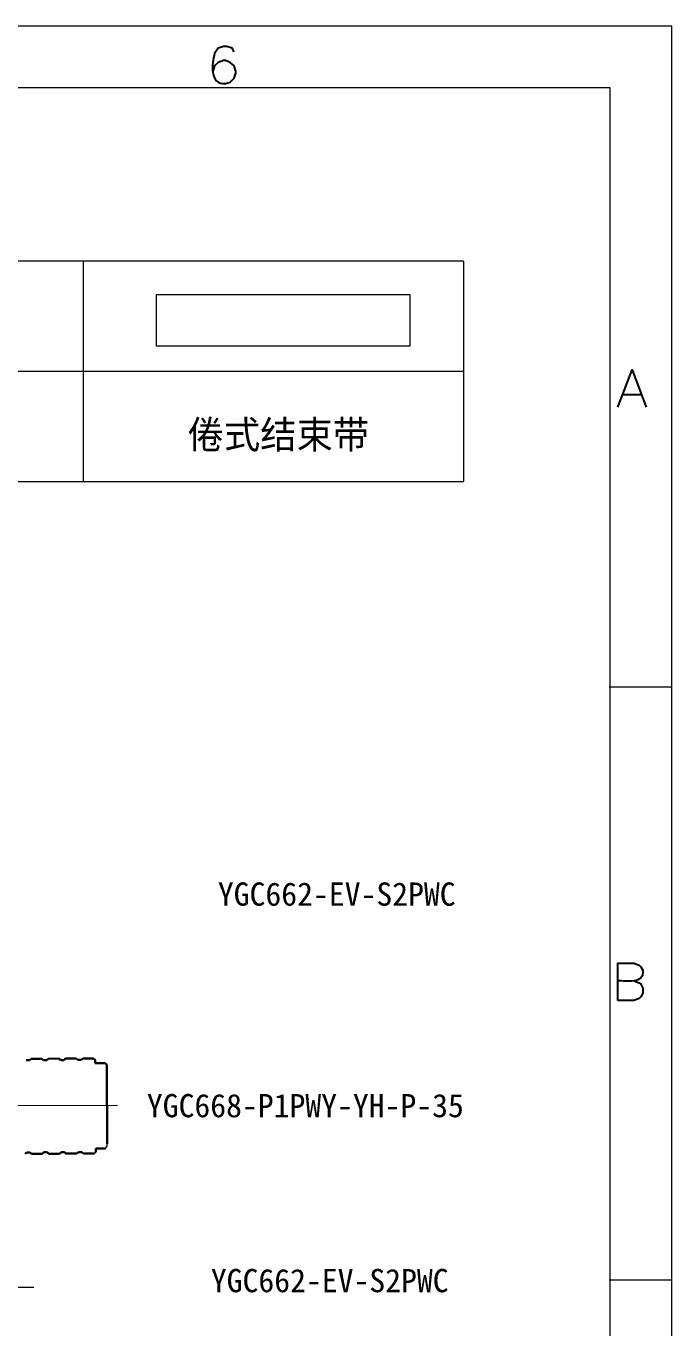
# Model space of a CAD drawing. Extents: x -5608 to -3197, y -2048 to 96.
# Drawn here: x -3635.1 to -3531.2, y -926.3 to -716.5 of the extents above; entities that cross this region are included whole.
import ezdxf

# ---------------------------------------------------------------- set-up
doc = ezdxf.new("R2010")
doc.units = 0
doc.header["$LTSCALE"] = 25.4
doc.header["$MEASUREMENT"] = 0
doc.linetypes.add('CENTER2', pattern=[28.575, 19.05, -3.175, 3.175, -3.175])
doc.linetypes.add('JIS_02_2.0', pattern=[3, 2, -1])
doc.layers.get('0').update_dxf_attribs({"linetype": 'CONTINUOUS'})
for name, color, linetype, lineweight in [('1轮廓实线', 7, 'CONTINUOUS', 30), ('中心线', 1, 'CENTER2', 13), ('标注层', 7, 'CONTINUOUS', 13), ('粗实线', 7, 'CONTINUOUS', 30), ('细线', 4, 'CONTINUOUS', 13)]:
    doc.layers.add(name, color=color, linetype=linetype, lineweight=lineweight)
doc.layers.add('5中心线层', color=1, linetype='CONTINUOUS')
doc.layers.add('7文字层', color=3, linetype='CONTINUOUS')

msp = doc.modelspace()

# ---------------------------------------------------------------- linework, layer by layer
at = {"color": 0, "lineweight": 0}
msp.add_lwpolyline([(-3541.09, -1300.56), (-3541.09, -726.44), (-4321.36, -726.44), (-4321.36, -1300.56)], close=True, dxfattribs=at)
for points in [[(-3541.28, -822.97), (-3531.15, -822.97)], [(-3541.28, -918.51), (-3531.15, -918.51)]]:
    msp.add_lwpolyline(points, dxfattribs=at)
at = {"layer": '1轮廓实线', "color": 0, "linetype": 'JIS_02_2.0', "lineweight": 15}
for p, q in [((-3614.18, -759.82), (-3614.18, -768.02)), ((-3573.27, -759.82), (-3614.18, -759.82)), ((-3573.27, -768.02), (-3573.27, -759.82)), ((-3614.18, -768.02), (-3573.27, -768.02))]:
    msp.add_line(p, q, dxfattribs=at)
at = {"layer": '5中心线层', "color": 1, "lineweight": 0}
msp.add_lwpolyline([(-4371.27, -716.5), (-4371.27, -1310.5), (-3531.15, -1310.5), (-3531.15, -716.5)], close=True, dxfattribs=at)
at = {"layer": '7文字层'}
for points in [[(-3601.62, -720.64), (-3601.93, -720.08), (-3602.79, -719.77), (-3603.35, -719.77), (-3604.21, -720.08), (-3604.77, -720.95), (-3604.86, -721.26), (-3604.95, -721.6), (-3605.02, -721.98), (-3605.07, -722.38), (-3605.11, -722.79), (-3605.12, -723.2), (-3605.1, -723.61), (-3605.05, -724.01), (-3604.97, -724.39), (-3604.84, -724.74), (-3604.67, -725.05), (-3604.46, -725.32), (-3604.19, -725.53), (-3603.87, -725.68), (-3603.49, -725.76), (-3603.04, -725.76), (-3602.24, -725.52), (-3601.62, -724.9), (-3601.37, -724.1), (-3601.37, -723.79), (-3601.62, -722.92), (-3602.24, -722.37), (-3603.04, -722.06), (-3603.35, -722.06), (-3604.21, -722.37), (-3604.77, -722.92), (-3605.08, -723.79)], [(-3539.86, -777.89), (-3537.57, -771.9), (-3535.29, -777.89)], [(-3539, -775.85), (-3536.15, -775.85)], [(-3539.86, -873.49), (-3539.86, -867.5), (-3537.27, -867.5), (-3536.4, -867.81), (-3536.15, -868.06), (-3535.85, -868.61), (-3535.83, -869.02), (-3535.89, -869.36), (-3536, -869.64), (-3536.17, -869.86), (-3536.39, -870.04), (-3536.64, -870.18), (-3536.93, -870.28), (-3537.25, -870.35), (-3537.58, -870.39), (-3537.92, -870.41), (-3538.27, -870.41), (-3538.62, -870.4), (-3538.96, -870.38), (-3539.29, -870.36), (-3539.59, -870.35), (-3539.86, -870.34)], [(-3537.27, -870.34), (-3536.4, -870.65), (-3536.15, -870.9), (-3535.85, -871.52), (-3535.85, -872.32), (-3536.15, -872.94), (-3536.4, -873.18), (-3537.27, -873.49), (-3539.86, -873.49)]]:
    msp.add_lwpolyline(points, dxfattribs=at)
at = {"layer": '中心线', "ltscale": 0.3}
for p, q in [((-3620.42, -890.48), (-3668.25, -890.35)), ((-3633.89, -919.75), (-3687.92, -919.87))]:
    msp.add_line(p, q, dxfattribs=at)
at = {"layer": '粗实线'}
for p, q in [((-3634.58, -883.13), (-3635.11, -883.13)), ((-3634.32, -882.9), (-3634.57, -883.13)), ((-3634.32, -882.9), (-3632.59, -882.89)), ((-3632.35, -883.12), (-3632.59, -882.89)), ((-3631.8, -883.11), (-3632.33, -883.12)), ((-3631.54, -882.89), (-3631.78, -883.11)), ((-3631.54, -882.89), (-3629.81, -882.88)), ((-3629.56, -883.1), (-3629.81, -882.88)), ((-3629.02, -883.1), (-3629.54, -883.1)), ((-3628.76, -882.87), (-3629, -883.1)), ((-3628.76, -882.87), (-3627.03, -882.86)), ((-3626.78, -883.08), (-3627.03, -882.86)), ((-3626.24, -883.08), (-3626.76, -883.08)), ((-3625.98, -882.85), (-3626.22, -883.08)), ((-3625.98, -882.85), (-3624.24, -882.84)), ((-3624.24, -882.84), (-3624, -883.07)), ((-3623.98, -883.07), (-3623.98, -883.62)), ((-3622.4, -883.61), (-3623.98, -883.62)), ((-3622.4, -883.61), (-3622.14, -883.87)), ((-3622.14, -883.87), (-3622.13, -884.4)), ((-3622.13, -884.4), (-3622.06, -896.58)), ((-3623.9, -897.37), (-3622.32, -897.37)), ((-3623.9, -897.37), (-3623.89, -897.93)), ((-3635.28, -898.22), (-3635.04, -897.99)), ((-3635.02, -897.99), (-3634.5, -897.99)), ((-3634.48, -897.99), (-3634.23, -898.21)), ((-3632.5, -898.2), (-3634.23, -898.21)), ((-3632.5, -898.2), (-3632.26, -897.97)), ((-3632.24, -897.97), (-3631.72, -897.97)), ((-3631.7, -897.97), (-3631.45, -898.2)), ((-3629.72, -898.19), (-3631.45, -898.2)), ((-3629.72, -898.19), (-3629.48, -897.96)), ((-3629.46, -897.95), (-3629.47, -897.96)), ((-3628.77, -898.09), (-3628.93, -897.93)), ((-3628.77, -898.09), (-3628.67, -898.18)), ((-3626.94, -898.17), (-3628.67, -898.18)), ((-3626.94, -898.17), (-3626.69, -897.94)), ((-3626.68, -897.94), (-3626.15, -897.94)), ((-3626.13, -897.94), (-3625.89, -898.16)), ((-3624.15, -898.15), (-3625.89, -898.16))]:
    msp.add_line(p, q, dxfattribs=at)
msp.add_open_spline([(-3628.93, -897.93), (-3628.98, -897.93), (-3629.11, -897.93), (-3629.29, -897.94), (-3629.41, -897.94), (-3629.46, -897.95), (-3629.46, -897.95)], degree=3, knots=[0, 0, 0, 0, 0.258193, 0.618609, 0.977294, 1, 1, 1, 1], dxfattribs=at)
at = {"layer": '细线', "color": 0, "lineweight": 15}
for p, q in [((-3564.71, -754.39), (-3870.59, -754.39)), ((-3625.89, -789.86), (-3625.89, -754.39)), ((-3564.71, -754.39), (-3564.71, -789.86)), ((-3870.59, -772.12), (-3564.71, -772.12)), ((-3870.59, -789.86), (-3564.71, -789.86)), ((-3622.32, -897.37), (-3622.06, -896.94)), ((-3622.06, -896.94), (-3622.06, -896.58)), ((-3624.15, -898.15), (-3623.89, -897.93))]:
    msp.add_line(p, q, dxfattribs=at)

# ---------------------------------------------------------------- texts
at = {"layer": '5中心线层', "lineweight": 70}
for s, p in [('YGC662-EV-S2PWC', (-3604.24, -858.24)), ('YGC668-P1PWY-YH-P-35', (-3615.67, -892.32)), ('YGC662-EV-S2PWC', (-3605.37, -920.51))]:
    msp.add_text(s, height=3.75, dxfattribs=at).set_placement(p)
at = {"layer": '标注层', "lineweight": 70}
msp.add_text('倦式结束带', height=4.5, dxfattribs=at).set_placement((-3609.13, -784.58))

doc.saveas('drawing.dxf')
